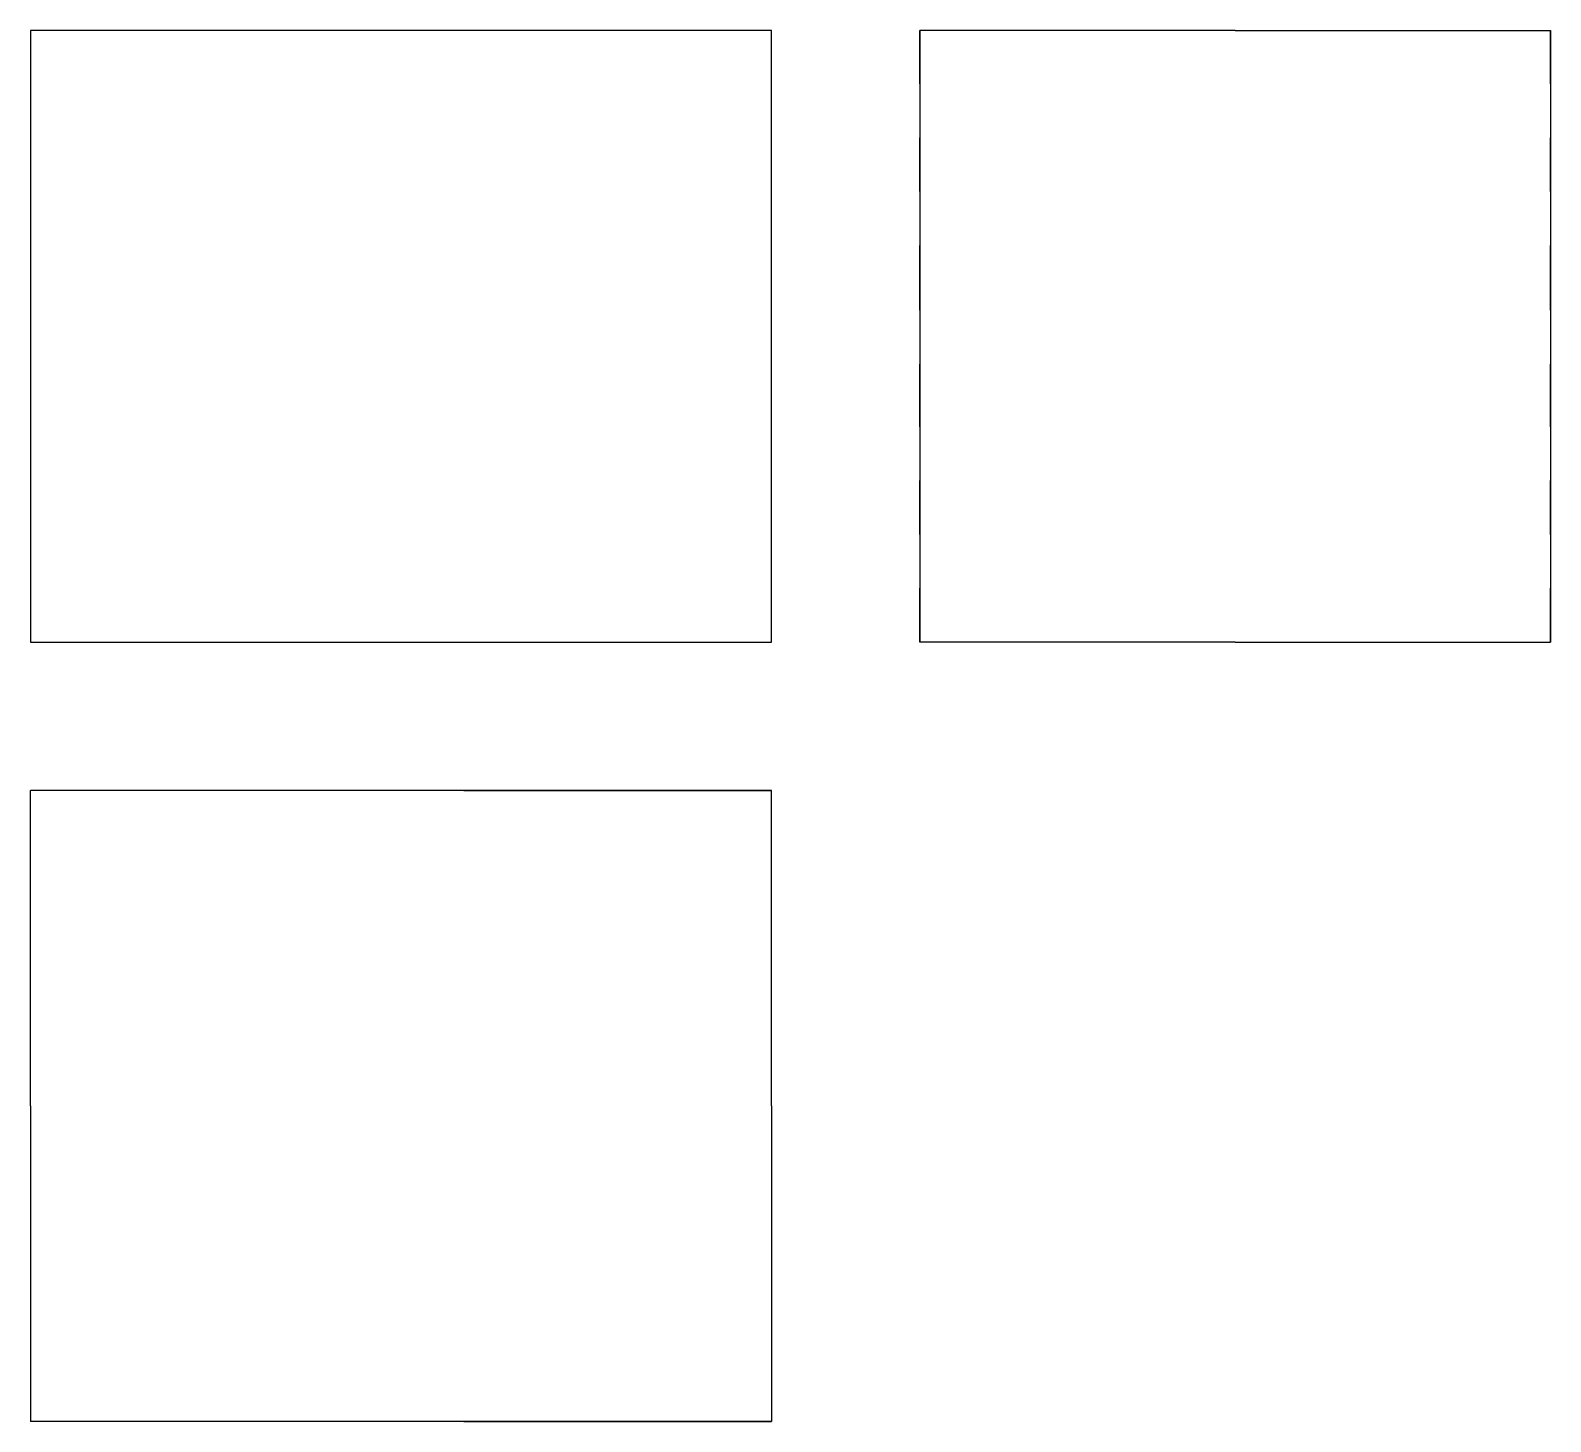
# Model space of a CAD drawing. Extents: x 0 to 2.82, y 0 to 2.58.
import ezdxf

# ---------------------------------------------------------------- set-up
doc = ezdxf.new("R2010")
doc.units = 0
doc.linetypes.add('HIDDEN', pattern=[0.068844, 0.045919, -0.022925])
for name, color, linetype in [('FRONT', 7, 'CONTINUOUS'), ('LEFT', 7, 'CONTINUOUS'), ('LEFT_HID', 7, 'HIDDEN'), ('TOP', 7, 'CONTINUOUS'), ('TOP_HID', 7, 'HIDDEN')]:
    doc.layers.add(name, color=color, linetype=linetype)

msp = doc.modelspace()

# ---------------------------------------------------------------- linework, layer by layer
at = {"layer": 'FRONT'}
for p, q in [((1.376872, 2.583371), (0, 2.583371)), ((0, 2.583371), (0, 1.447514)), ((1.376872, 2.083942), (1.376872, 2.583371)), ((1.376872, 1.863606), (1.376872, 2.083942)), ((1.376872, 1.447514), (1.376872, 1.863606)), ((0, 1.447514), (1.376872, 1.447514))]:
    msp.add_line(p, q, dxfattribs=at)
at = {"layer": 'LEFT'}
for p, q in [((2.238317, 2.583371), (1.652247, 2.583371)), ((1.652247, 2.583371), (1.652247, 1.447514)), ((2.238317, 2.583371), (2.824387, 2.583371)), ((2.824387, 2.583371), (2.824387, 1.447514)), ((2.238317, 1.447514), (1.652247, 1.447514)), ((2.238317, 1.447514), (2.824387, 1.447514))]:
    msp.add_line(p, q, dxfattribs=at)
at = {"layer": 'LEFT_HID', "linetype": 'HIDDEN'}
for p, q in [((1.652247, 2.083942), (1.652247, 2.583371)), ((2.824387, 2.083942), (2.824387, 2.583371)), ((1.652247, 1.863606), (1.652247, 2.083942)), ((1.652247, 2.083942), (1.652247, 1.863606)), ((2.824387, 1.863606), (2.824387, 2.083942)), ((2.824387, 2.083942), (2.824387, 1.863606)), ((1.652247, 1.447514), (1.652247, 1.863606)), ((2.824387, 1.447514), (2.824387, 1.863606))]:
    msp.add_line(p, q, dxfattribs=at)
at = {"layer": 'TOP'}
for p, q in [((1.376872, 1.17214), (0, 1.17214)), ((0, 0.58607), (0, 1.17214)), ((1.376872, 0.58607), (1.376872, 1.17214)), ((0, 0.58607), (0, 0)), ((1.376872, 0.58607), (1.376872, 0)), ((1.376872, 0), (0, 0))]:
    msp.add_line(p, q, dxfattribs=at)
at = {"layer": 'TOP_HID', "linetype": 'HIDDEN'}
for p, q in [((0.823463, 1.17214), (0.805016, 1.17214)), ((0.805016, 1.17214), (0.823463, 1.17214)), ((0.84191, 1.17214), (0.823463, 1.17214)), ((0.823463, 1.17214), (0.84191, 1.17214)), ((0.860357, 1.17214), (0.84191, 1.17214)), ((0.84191, 1.17214), (0.860357, 1.17214)), ((0.878804, 1.17214), (0.860357, 1.17214)), ((0.860357, 1.17214), (0.878804, 1.17214)), ((0.897251, 1.17214), (0.878804, 1.17214)), ((0.878804, 1.17214), (0.897251, 1.17214)), ((0.915698, 1.17214), (0.897251, 1.17214)), ((0.897251, 1.17214), (0.915698, 1.17214)), ((0.934145, 1.17214), (0.915698, 1.17214)), ((0.915698, 1.17214), (0.934145, 1.17214)), ((0.952592, 1.17214), (0.934145, 1.17214)), ((0.934145, 1.17214), (0.952592, 1.17214)), ((0.971039, 1.17214), (0.952592, 1.17214)), ((0.952592, 1.17214), (0.971039, 1.17214)), ((0.989486, 1.17214), (0.971039, 1.17214)), ((0.971039, 1.17214), (0.989486, 1.17214)), ((1.007933, 1.17214), (0.989486, 1.17214)), ((0.989486, 1.17214), (1.007933, 1.17214)), ((1.02638, 1.17214), (1.007933, 1.17214)), ((1.007933, 1.17214), (1.02638, 1.17214)), ((1.044827, 1.17214), (1.02638, 1.17214)), ((1.02638, 1.17214), (1.044827, 1.17214)), ((1.063274, 1.17214), (1.044827, 1.17214)), ((1.044827, 1.17214), (1.063274, 1.17214)), ((1.081721, 1.17214), (1.063274, 1.17214)), ((1.063274, 1.17214), (1.081721, 1.17214)), ((1.100168, 1.17214), (1.081721, 1.17214)), ((1.081721, 1.17214), (1.100168, 1.17214)), ((1.118615, 1.17214), (1.100168, 1.17214)), ((1.100168, 1.17214), (1.118615, 1.17214)), ((1.137062, 1.17214), (1.118615, 1.17214)), ((1.118615, 1.17214), (1.137062, 1.17214)), ((1.155509, 1.17214), (1.137062, 1.17214)), ((1.137062, 1.17214), (1.155509, 1.17214)), ((1.173956, 1.17214), (1.155509, 1.17214)), ((1.155509, 1.17214), (1.173956, 1.17214)), ((1.192403, 1.17214), (1.173956, 1.17214)), ((1.173956, 1.17214), (1.192403, 1.17214)), ((1.21085, 1.17214), (1.192403, 1.17214)), ((1.192403, 1.17214), (1.21085, 1.17214)), ((1.229297, 1.17214), (1.21085, 1.17214)), ((1.21085, 1.17214), (1.229297, 1.17214)), ((1.247744, 1.17214), (1.229297, 1.17214)), ((1.229297, 1.17214), (1.247744, 1.17214)), ((1.266191, 1.17214), (1.247744, 1.17214)), ((1.247744, 1.17214), (1.266191, 1.17214)), ((1.284638, 1.17214), (1.266191, 1.17214)), ((1.266191, 1.17214), (1.284638, 1.17214)), ((1.303085, 1.17214), (1.284638, 1.17214)), ((1.284638, 1.17214), (1.303085, 1.17214)), ((1.321531, 1.17214), (1.303085, 1.17214)), ((1.303085, 1.17214), (1.321531, 1.17214)), ((1.339978, 1.17214), (1.321531, 1.17214)), ((1.321531, 1.17214), (1.339978, 1.17214)), ((1.358425, 1.17214), (1.339978, 1.17214)), ((1.339978, 1.17214), (1.358425, 1.17214)), ((1.376872, 1.17214), (1.358425, 1.17214)), ((1.358425, 1.17214), (1.376872, 1.17214)), ((0.823463, 0), (0.805016, 0)), ((0.805016, 0), (0.823463, 0)), ((0.84191, 0), (0.823463, 0)), ((0.823463, 0), (0.84191, 0)), ((0.860357, 0), (0.84191, 0)), ((0.84191, 0), (0.860357, 0)), ((0.878804, 0), (0.860357, 0)), ((0.860357, 0), (0.878804, 0)), ((0.897251, 0), (0.878804, 0)), ((0.878804, 0), (0.897251, 0)), ((0.915698, 0), (0.897251, 0)), ((0.897251, 0), (0.915698, 0)), ((0.934145, 0), (0.915698, 0)), ((0.915698, 0), (0.934145, 0)), ((0.952592, 0), (0.934145, 0)), ((0.934145, 0), (0.952592, 0)), ((0.971039, 0), (0.952592, 0)), ((0.952592, 0), (0.971039, 0)), ((0.989486, 0), (0.971039, 0)), ((0.971039, 0), (0.989486, 0)), ((1.007933, 0), (0.989486, 0)), ((0.989486, 0), (1.007933, 0)), ((1.02638, 0), (1.007933, 0)), ((1.007933, 0), (1.02638, 0)), ((1.044827, 0), (1.02638, 0)), ((1.02638, 0), (1.044827, 0)), ((1.063274, 0), (1.044827, 0)), ((1.044827, 0), (1.063274, 0)), ((1.081721, 0), (1.063274, 0)), ((1.063274, 0), (1.081721, 0)), ((1.100168, 0), (1.081721, 0)), ((1.081721, 0), (1.100168, 0)), ((1.118615, 0), (1.100168, 0)), ((1.100168, 0), (1.118615, 0)), ((1.137062, 0), (1.118615, 0)), ((1.118615, 0), (1.137062, 0)), ((1.155509, 0), (1.137062, 0)), ((1.137062, 0), (1.155509, 0)), ((1.173956, 0), (1.155509, 0)), ((1.155509, 0), (1.173956, 0)), ((1.192403, 0), (1.173956, 0)), ((1.173956, 0), (1.192403, 0)), ((1.21085, 0), (1.192403, 0)), ((1.192403, 0), (1.21085, 0)), ((1.229297, 0), (1.21085, 0)), ((1.21085, 0), (1.229297, 0)), ((1.247744, 0), (1.229297, 0)), ((1.229297, 0), (1.247744, 0)), ((1.266191, 0), (1.247744, 0)), ((1.247744, 0), (1.266191, 0)), ((1.284638, 0), (1.266191, 0)), ((1.266191, 0), (1.284638, 0)), ((1.303085, 0), (1.284638, 0)), ((1.284638, 0), (1.303085, 0)), ((1.321531, 0), (1.303085, 0)), ((1.303085, 0), (1.321531, 0)), ((1.339978, 0), (1.321531, 0)), ((1.321531, 0), (1.339978, 0)), ((1.358425, 0), (1.339978, 0)), ((1.339978, 0), (1.358425, 0)), ((1.376872, 0), (1.358425, 0)), ((1.358425, 0), (1.376872, 0))]:
    msp.add_line(p, q, dxfattribs=at)

doc.saveas('drawing.dxf')
